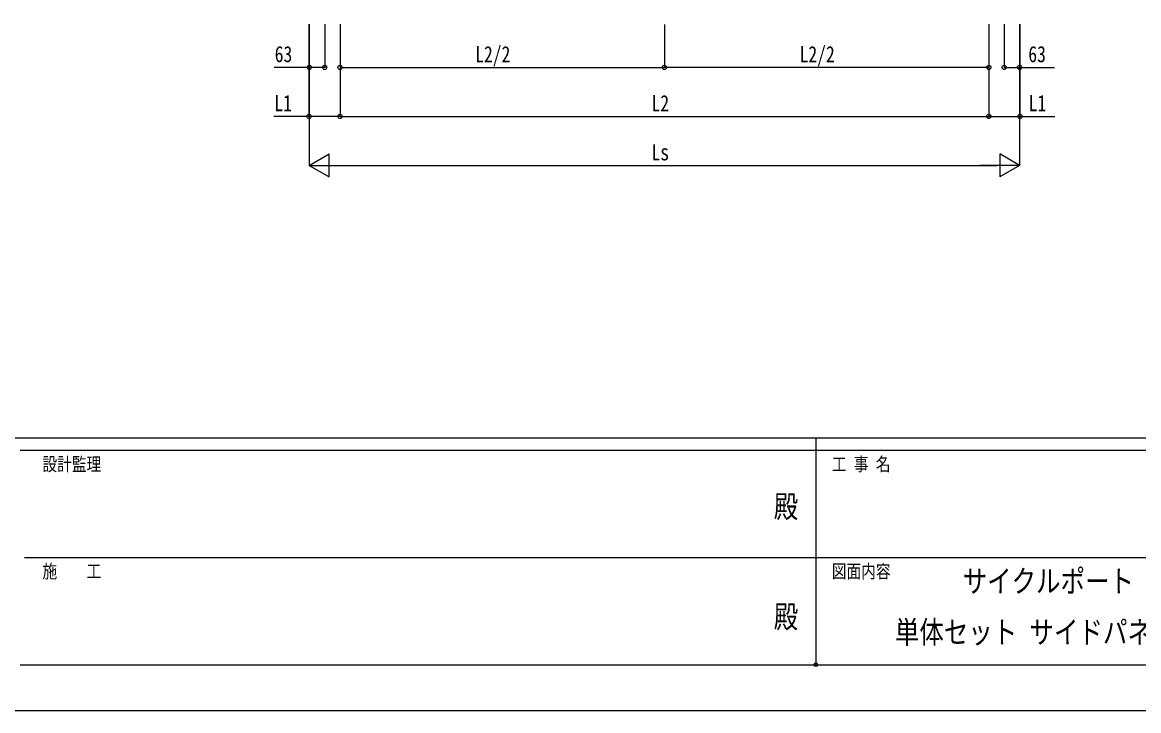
# Model space of a CAD drawing. Units: millimetres, scale not verified. Extents: x -10512 to 10512, y -7425 to 7425.
# Drawn here: x -3253 to 1306, y -7425 to -4614 of the extents above; entities that cross this region are included whole.
import ezdxf
from ezdxf.enums import TextEntityAlignment as Align

# ---------------------------------------------------------------- set-up
doc = ezdxf.new("R2010")
doc.units = ezdxf.units.MM
doc.header["$LTSCALE"] = 30
doc.header["$PDMODE"] = 32
doc.header["$PDSIZE"] = 15
for name, color, linetype in [('0-2_USER1', 3, 'Continuous'), ('0-6_YKK_D', 6, 'Continuous'), ('0-7_YKK_ZWAK', 7, 'Continuous')]:
    doc.layers.add(name, color=color, linetype=linetype)
doc.styles.add('ＭＳ ゴシック', font='')
doc.styles.get('ＭＳ ゴシック').set_extended_font_data('MS Gothic')

msp = doc.modelspace()

# ---------------------------------------------------------------- linework, layer by layer
at = {"layer": '0-6_YKK_D'}
for p, q in [((-2082.48, -4622.71), (-2082.48, -4999.76)), ((-2080.98, -4621.71), (-2080.98, -5199.76)), ((-2017.98, -4621.71), (-2017.98, -4799.76)), ((-1955.48, -4621.71), (-1955.48, -4999.76)), ((-1955.48, -4621.71), (-1955.48, -4999.76)), ((-1955.48, -4622.71), (-1955.48, -4799.76)), ((-630.48, -4622.76), (-630.48, -4799.76)), ((-630.48, -4622.76), (-630.48, -4799.76)), ((694.52, -4621.71), (694.52, -4999.76)), ((694.52, -4621.71), (694.52, -4999.76)), ((694.52, -4621.71), (694.52, -4799.76)), ((757.02, -4621.71), (757.02, -4799.76)), ((820.02, -4621.71), (820.02, -5199.76)), ((820.02, -4621.71), (820.02, -4799.76)), ((821.52, -4621.71), (821.52, -4999.76)), ((-2080.98, -4761.12), (-2080.98, -4799.76)), ((-1955.48, -4798.76), (-630.48, -4798.76)), ((694.52, -4798.76), (-630.48, -4798.76)), ((-1955.48, -4998.76), (694.52, -4998.76)), ((-2080.98, -5198.76), (-1999.79, -5151.88)), ((-1999.79, -5245.63), (-1999.79, -5151.88)), ((820.02, -5198.76), (738.83, -5151.88)), ((738.83, -5151.88), (738.83, -5245.63)), ((-2080.98, -5198.76), (-1999.79, -5245.63)), ((-2080.98, -5198.76), (-1918.6, -5198.76)), ((-1987.23, -5198.76), (726.27, -5198.76)), ((820.02, -5198.76), (657.64, -5198.76)), ((820.02, -5198.76), (738.83, -5245.63))]:
    msp.add_line(p, q, dxfattribs=at)
for points in [[(-2017.98, -4798.76), (-2080.98, -4798.76), (-2223.92, -4798.76)], [(757.02, -4798.76), (820.02, -4798.76), (962.95, -4798.76)], [(-1955.48, -4998.76), (-2082.48, -4998.76), (-2225.42, -4998.76)], [(694.52, -4998.76), (821.52, -4998.76), (964.45, -4998.76)]]:
    msp.add_lwpolyline(points, dxfattribs=at)
for centre in [(-2080.98, -4798.76), (-2017.98, -4798.76), (-1955.48, -4798.76), (-630.48, -4798.76), (-630.48, -4798.76), (694.52, -4798.76), (757.02, -4798.76), (820.02, -4798.76), (-2082.48, -4998.76), (-1955.48, -4998.76), (-1955.48, -4998.76), (694.52, -4998.76), (694.52, -4998.76), (821.52, -4998.76)]:
    msp.add_circle(centre, 8.5, dxfattribs=at)
at = {"layer": '0-7_YKK_ZWAK'}
for p, q in [((9737.55, -6312.5), (-9762.45, -6312.5)), ((-12.45, -6312.5), (-12.45, -7237.5)), ((-12.45, -6362.5), (-3262.45, -6362.5)), ((3237.55, -6362.5), (-12.45, -6362.5)), ((-3243.7, -6800), (-12.45, -6800)), ((-12.45, -6800), (3237.55, -6800)), ((-3262.45, -7237.5), (-12.45, -7237.5)), ((-12.45, -7237.5), (3237.55, -7237.5))]:
    msp.add_line(p, q, dxfattribs=at)
msp.add_lwpolyline([(-10512.5, -7425), (10512.5, -7425), (10512.5, 7425), (-10512.5, 7425)], close=True, dxfattribs=at)
msp.add_point((-12.45, -7237.5), dxfattribs=at)

# ---------------------------------------------------------------- texts
at = {"layer": '0-2_USER1', "style": 'ＭＳ ゴシック', "width": 0.8}
for s, p in [('サイクルポート エフォルテ 600タイプ', (587.3, -6969.36)), ('単体セット サイドパネル(腰妻パネル)\u3000納まり図', (310.63, -7177.69))]:
    msp.add_text(s, height=91.64, dxfattribs=at).set_placement(p, align=Align.BOTTOM_LEFT)
at = {"layer": '0-6_YKK_D', "style": 'ＭＳ ゴシック', "width": 0.8}
for s, p in [('63', (-2222.25, -4797.09)), ('L2/2', (-1403.38, -4797.46)), ('L2/2', (-78.38, -4797.46)), ('63', (855.68, -4797.09)), ('L1', (-2223.75, -4997.09)), ('L2', (-683.28, -4997.46)), ('L1', (857.18, -4997.09)), ('Ls', (-683.28, -5197.76))]:
    msp.add_text(s, height=65.98, dxfattribs=at).set_placement(p, align=Align.BOTTOM_LEFT)
at = {"layer": '0-7_YKK_ZWAK', "style": 'ＭＳ ゴシック', "width": 0.8}
for s, height, p in [('設計監理', 54.99, (-3170.78, -6462.5)), ('工 事 名', 54.99, (53.17, -6462.5)), ('殿', 91.64, (-184.17, -6664.58)), ('施\u3000\u3000工', 54.99, (-3170.78, -6900)), ('図面内容', 54.99, (53.17, -6900)), ('殿', 91.64, (-184.17, -7114.58))]:
    msp.add_text(s, height=height, dxfattribs=at).set_placement(p, align=Align.BOTTOM_LEFT)

doc.saveas('drawing.dxf')
